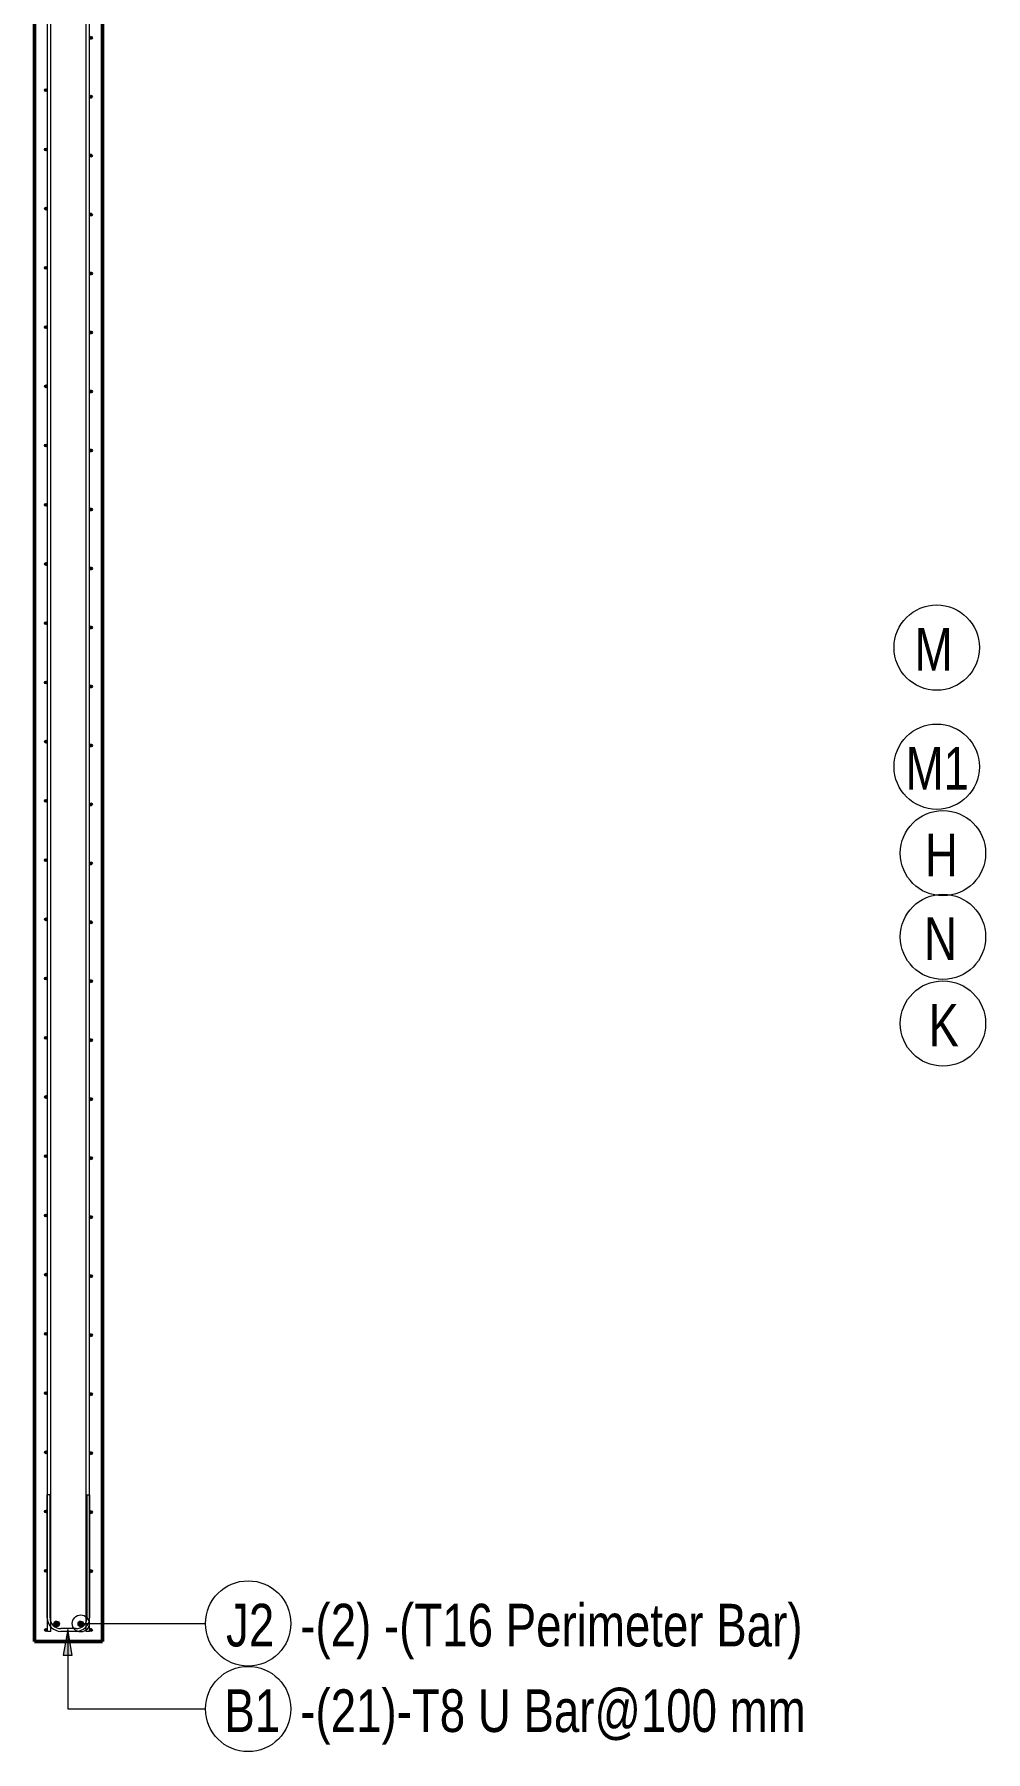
# Model space of a CAD drawing. Header units: millimetres. Extents: x 6720 to 22888, y -3063 to 10060.
# Drawn here: x 17448 to 20235, y -1718 to 3315 of the extents above; entities that cross this region are included whole.
import ezdxf

# ---------------------------------------------------------------- set-up
doc = ezdxf.new("R2010")
doc.units = ezdxf.units.MM
for name, color, linetype, lineweight in [('A-WALL', 113, 'Continuous', 25), ('S-RBAR', 171, 'Continuous', 18), ('S-RBAR-IDEN', 171, 'Continuous', 9)]:
    doc.layers.add(name, color=color, linetype=linetype, lineweight=lineweight)
doc.styles.add('Nirmala UI Semilight', font='NirmalaS.ttf', dxfattribs={"width": 0.8, "height": 125})

# ---------------------------------------------------------------- blocks, each defined once
blk = doc.blocks.new('M_Rebar Tag_rfa MARK - DOT 1 MM-794228-Elevation Right 1')
at = {"layer": 'S-RBAR-IDEN'}
blk.add_circle((11360.6, 7263.8), 125, dxfattribs=at)
blk = doc.blocks.new('M_Rebar Tag_rfa Dimension - ARROW-793927-Elevation Right 1')
at = {"layer": 'S-RBAR-IDEN'}
blk.add_circle((13540.2, 7800.7), 125, dxfattribs=at)
blk = doc.blocks.new('M_Rebar Tag_rfa MARK - ARROW-794226-Elevation Right 2')
at = {"layer": 'S-RBAR-IDEN'}
blk.add_circle((10317.4, 1169), 125, dxfattribs=at)
blk = doc.blocks.new('M_Rebar Tag_rfa Dimension - ARROW-793927-Elevation Right 2')
at = {"layer": 'S-RBAR-IDEN'}
blk.add_circle((10335.8, 915.5), 125, dxfattribs=at)

msp = doc.modelspace()

# ---------------------------------------------------------------- hatches: boundary and pattern name
at = {"layer": 'S-RBAR'}
for points in [[(17613.8, 3301.3), (17617.8, 3305.3), (17613.8, 3309.3), (17609.8, 3305.3)], [(17481.8, 3147.5), (17485.8, 3151.5), (17481.8, 3155.5), (17477.8, 3151.5)], [(17613.8, 3128.5), (17617.8, 3132.5), (17613.8, 3136.5), (17609.8, 3132.5)], [(17481.8, 2973.9), (17485.8, 2977.9), (17481.8, 2981.9), (17477.8, 2977.9)], [(17613.8, 2955.7), (17617.8, 2959.7), (17613.8, 2963.7), (17609.8, 2959.7)], [(17481.8, 2800.4), (17485.8, 2804.4), (17481.8, 2808.4), (17477.8, 2804.4)], [(17613.8, 2782.8), (17617.8, 2786.8), (17613.8, 2790.8), (17609.8, 2786.8)], [(17481.8, 2626.8), (17485.8, 2630.8), (17481.8, 2634.8), (17477.8, 2630.8)], [(17613.8, 2610), (17617.8, 2614), (17613.8, 2618), (17609.8, 2614)], [(17481.8, 2453.3), (17485.8, 2457.3), (17481.8, 2461.3), (17477.8, 2457.3)], [(17613.8, 2437.2), (17617.8, 2441.2), (17613.8, 2445.2), (17609.8, 2441.2)], [(17481.8, 2279.7), (17485.8, 2283.7), (17481.8, 2287.7), (17477.8, 2283.7)], [(17613.8, 2264.4), (17617.8, 2268.4), (17613.8, 2272.4), (17609.8, 2268.4)], [(17481.8, 2106.2), (17485.8, 2110.2), (17481.8, 2114.2), (17477.8, 2110.2)], [(17613.8, 2091.5), (17617.8, 2095.5), (17613.8, 2099.5), (17609.8, 2095.5)], [(17481.8, 1932.6), (17485.8, 1936.6), (17481.8, 1940.6), (17477.8, 1936.6)], [(17613.8, 1918.7), (17617.8, 1922.7), (17613.8, 1926.7), (17609.8, 1922.7)], [(17481.8, 1759), (17485.8, 1763), (17481.8, 1767), (17477.8, 1763)], [(17613.8, 1745.9), (17617.8, 1749.9), (17613.8, 1753.9), (17609.8, 1749.9)], [(17481.8, 1585.5), (17485.8, 1589.5), (17481.8, 1593.5), (17477.8, 1589.5)], [(17613.8, 1573.1), (17617.8, 1577.1), (17613.8, 1581.1), (17609.8, 1577.1)], [(17481.8, 1411.9), (17485.8, 1415.9), (17481.8, 1419.9), (17477.8, 1415.9)], [(17613.8, 1400.2), (17617.8, 1404.2), (17613.8, 1408.2), (17609.8, 1404.2)], [(17481.8, 1238.4), (17485.8, 1242.4), (17481.8, 1246.4), (17477.8, 1242.4)], [(17613.8, 1227.4), (17617.8, 1231.4), (17613.8, 1235.4), (17609.8, 1231.4)], [(17481.8, 1064.8), (17485.8, 1068.8), (17481.8, 1072.8), (17477.8, 1068.8)], [(17613.8, 1054.6), (17617.8, 1058.6), (17613.8, 1062.6), (17609.8, 1058.6)], [(17481.8, 891.3), (17485.8, 895.3), (17481.8, 899.3), (17477.8, 895.3)], [(17613.8, 881.7), (17617.8, 885.7), (17613.8, 889.7), (17609.8, 885.7)], [(17481.8, 717.7), (17485.8, 721.7), (17481.8, 725.7), (17477.8, 721.7)], [(17613.8, 708.9), (17617.8, 712.9), (17613.8, 716.9), (17609.8, 712.9)], [(17481.8, 544.1), (17485.8, 548.1), (17481.8, 552.1), (17477.8, 548.1)], [(17613.8, 536.1), (17617.8, 540.1), (17613.8, 544.1), (17609.8, 540.1)], [(17481.8, 370.6), (17485.8, 374.6), (17481.8, 378.6), (17477.8, 374.6)], [(17613.8, 363.3), (17617.8, 367.3), (17613.8, 371.3), (17609.8, 367.3)], [(17481.8, 197), (17485.8, 201), (17481.8, 205), (17477.8, 201)], [(17613.8, 190.4), (17617.8, 194.4), (17613.8, 198.4), (17609.8, 194.4)], [(17481.8, 23.5), (17485.8, 27.5), (17481.8, 31.5), (17477.8, 27.5)], [(17613.8, 17.6), (17617.8, 21.6), (17613.8, 25.6), (17609.8, 21.6)], [(17481.8, -150.1), (17485.8, -146.1), (17481.8, -142.1), (17477.8, -146.1)], [(17613.8, -155.2), (17617.8, -151.2), (17613.8, -147.2), (17609.8, -151.2)], [(17481.8, -323.7), (17485.8, -319.7), (17481.8, -315.7), (17477.8, -319.7)], [(17613.8, -328), (17617.8, -324), (17613.8, -320), (17609.8, -324)], [(17481.8, -497.2), (17485.8, -493.2), (17481.8, -489.2), (17477.8, -493.2)], [(17613.8, -500.9), (17617.8, -496.9), (17613.8, -492.9), (17609.8, -496.9)], [(17481.8, -670.8), (17485.8, -666.8), (17481.8, -662.8), (17477.8, -666.8)], [(17613.8, -673.7), (17617.8, -669.7), (17613.8, -665.7), (17609.8, -669.7)], [(17481.8, -844.3), (17485.8, -840.3), (17481.8, -836.3), (17477.8, -840.3)], [(17613.8, -846.5), (17617.8, -842.5), (17613.8, -838.5), (17609.8, -842.5)], [(17481.8, -1017.9), (17485.8, -1013.9), (17481.8, -1009.9), (17477.8, -1013.9)], [(17613.8, -1019.3), (17617.8, -1015.3), (17613.8, -1011.3), (17609.8, -1015.3)], [(17481.8, -1191.4), (17485.8, -1187.4), (17481.8, -1183.4), (17477.8, -1187.4)], [(17613.8, -1192.2), (17617.8, -1188.2), (17613.8, -1184.2), (17609.8, -1188.2)], [(17481.8, -1365), (17485.8, -1361), (17481.8, -1357), (17477.8, -1361)], [(17510.5, -1350.9), (17519.5, -1348), (17519.5, -1338.5), (17510.5, -1335.6), (17505, -1343.2)], [(17581.4, -1350.9), (17590.3, -1348), (17590.3, -1338.5), (17581.4, -1335.6), (17575.8, -1343.2)], [(17613.8, -1365), (17617.8, -1361), (17613.8, -1357), (17609.8, -1361)]]:
    msp.add_hatch(color=256, dxfattribs=at).paths.add_polyline_path(points)
h = msp.add_hatch(color=256, dxfattribs=at)
edge = h.paths.add_edge_path()
edge.add_arc((17613.8, 3305.3), 4, 0, 360)
h = msp.add_hatch(color=256, dxfattribs=at)
edge = h.paths.add_edge_path()
edge.add_arc((17481.8, 3151.5), 4, 0, 360)
h = msp.add_hatch(color=256, dxfattribs=at)
edge = h.paths.add_edge_path()
edge.add_arc((17613.8, 3132.5), 4, 0, 360)
h = msp.add_hatch(color=256, dxfattribs=at)
edge = h.paths.add_edge_path()
edge.add_arc((17481.8, 2977.9), 4, 0, 360)
h = msp.add_hatch(color=256, dxfattribs=at)
edge = h.paths.add_edge_path()
edge.add_arc((17613.8, 2959.7), 4, 0, 360)
h = msp.add_hatch(color=256, dxfattribs=at)
edge = h.paths.add_edge_path()
edge.add_arc((17481.8, 2804.4), 4, 0, 360)
h = msp.add_hatch(color=256, dxfattribs=at)
edge = h.paths.add_edge_path()
edge.add_arc((17613.8, 2786.8), 4, 0, 360)
h = msp.add_hatch(color=256, dxfattribs=at)
edge = h.paths.add_edge_path()
edge.add_arc((17481.8, 2630.8), 4, 0, 360)
h = msp.add_hatch(color=256, dxfattribs=at)
edge = h.paths.add_edge_path()
edge.add_arc((17613.8, 2614), 4, 0, 360)
h = msp.add_hatch(color=256, dxfattribs=at)
edge = h.paths.add_edge_path()
edge.add_arc((17481.8, 2457.3), 4, 0, 360)
h = msp.add_hatch(color=256, dxfattribs=at)
edge = h.paths.add_edge_path()
edge.add_arc((17613.8, 2441.2), 4, 0, 360)
h = msp.add_hatch(color=256, dxfattribs=at)
edge = h.paths.add_edge_path()
edge.add_arc((17481.8, 2283.7), 4, 0, 360)
h = msp.add_hatch(color=256, dxfattribs=at)
edge = h.paths.add_edge_path()
edge.add_arc((17613.8, 2268.4), 4, 0, 360)
h = msp.add_hatch(color=256, dxfattribs=at)
edge = h.paths.add_edge_path()
edge.add_arc((17481.8, 2110.2), 4, 0, 360)
h = msp.add_hatch(color=256, dxfattribs=at)
edge = h.paths.add_edge_path()
edge.add_arc((17613.8, 2095.5), 4, 0, 360)
h = msp.add_hatch(color=256, dxfattribs=at)
edge = h.paths.add_edge_path()
edge.add_arc((17481.8, 1936.6), 4, 0, 360)
h = msp.add_hatch(color=256, dxfattribs=at)
edge = h.paths.add_edge_path()
edge.add_arc((17613.8, 1922.7), 4, 0, 360)
h = msp.add_hatch(color=256, dxfattribs=at)
edge = h.paths.add_edge_path()
edge.add_arc((17481.8, 1763), 4, 0, 360)
h = msp.add_hatch(color=256, dxfattribs=at)
edge = h.paths.add_edge_path()
edge.add_arc((17613.8, 1749.9), 4, 0, 360)
h = msp.add_hatch(color=256, dxfattribs=at)
edge = h.paths.add_edge_path()
edge.add_arc((17481.8, 1589.5), 4, 0, 360)
h = msp.add_hatch(color=256, dxfattribs=at)
edge = h.paths.add_edge_path()
edge.add_arc((17613.8, 1577.1), 4, 0, 360)
h = msp.add_hatch(color=256, dxfattribs=at)
edge = h.paths.add_edge_path()
edge.add_arc((17481.8, 1415.9), 4, 0, 360)
h = msp.add_hatch(color=256, dxfattribs=at)
edge = h.paths.add_edge_path()
edge.add_arc((17613.8, 1404.2), 4, 0, 360)
h = msp.add_hatch(color=256, dxfattribs=at)
edge = h.paths.add_edge_path()
edge.add_arc((17481.8, 1242.4), 4, 0, 360)
h = msp.add_hatch(color=256, dxfattribs=at)
edge = h.paths.add_edge_path()
edge.add_arc((17613.8, 1231.4), 4, 0, 360)
h = msp.add_hatch(color=256, dxfattribs=at)
edge = h.paths.add_edge_path()
edge.add_arc((17481.8, 1068.8), 4, 0, 360)
h = msp.add_hatch(color=256, dxfattribs=at)
edge = h.paths.add_edge_path()
edge.add_arc((17613.8, 1058.6), 4, 0, 360)
h = msp.add_hatch(color=256, dxfattribs=at)
edge = h.paths.add_edge_path()
edge.add_arc((17481.8, 895.3), 4, 0, 360)
h = msp.add_hatch(color=256, dxfattribs=at)
edge = h.paths.add_edge_path()
edge.add_arc((17613.8, 885.7), 4, 0, 360)
h = msp.add_hatch(color=256, dxfattribs=at)
edge = h.paths.add_edge_path()
edge.add_arc((17481.8, 721.7), 4, 0, 360)
h = msp.add_hatch(color=256, dxfattribs=at)
edge = h.paths.add_edge_path()
edge.add_arc((17613.8, 712.9), 4, 0, 360)
h = msp.add_hatch(color=256, dxfattribs=at)
edge = h.paths.add_edge_path()
edge.add_arc((17481.8, 548.1), 4, 0, 360)
h = msp.add_hatch(color=256, dxfattribs=at)
edge = h.paths.add_edge_path()
edge.add_arc((17613.8, 540.1), 4, 0, 360)
h = msp.add_hatch(color=256, dxfattribs=at)
edge = h.paths.add_edge_path()
edge.add_arc((17481.8, 374.6), 4, 0, 360)
h = msp.add_hatch(color=256, dxfattribs=at)
edge = h.paths.add_edge_path()
edge.add_arc((17613.8, 367.3), 4, 0, 360)
h = msp.add_hatch(color=256, dxfattribs=at)
edge = h.paths.add_edge_path()
edge.add_arc((17481.8, 201), 4, 0, 360)
h = msp.add_hatch(color=256, dxfattribs=at)
edge = h.paths.add_edge_path()
edge.add_arc((17613.8, 194.4), 4, 0, 360)
h = msp.add_hatch(color=256, dxfattribs=at)
edge = h.paths.add_edge_path()
edge.add_arc((17481.8, 27.5), 4, 0, 360)
h = msp.add_hatch(color=256, dxfattribs=at)
edge = h.paths.add_edge_path()
edge.add_arc((17613.8, 21.6), 4, 0, 360)
h = msp.add_hatch(color=256, dxfattribs=at)
edge = h.paths.add_edge_path()
edge.add_arc((17481.8, -146.1), 4, 0, 360)
h = msp.add_hatch(color=256, dxfattribs=at)
edge = h.paths.add_edge_path()
edge.add_arc((17613.8, -151.2), 4, 0, 360)
h = msp.add_hatch(color=256, dxfattribs=at)
edge = h.paths.add_edge_path()
edge.add_arc((17481.8, -319.7), 4, 0, 360)
h = msp.add_hatch(color=256, dxfattribs=at)
edge = h.paths.add_edge_path()
edge.add_arc((17613.8, -324), 4, 0, 360)
h = msp.add_hatch(color=256, dxfattribs=at)
edge = h.paths.add_edge_path()
edge.add_arc((17481.8, -493.2), 4, 0, 360)
h = msp.add_hatch(color=256, dxfattribs=at)
edge = h.paths.add_edge_path()
edge.add_arc((17613.8, -496.9), 4, 0, 360)
h = msp.add_hatch(color=256, dxfattribs=at)
edge = h.paths.add_edge_path()
edge.add_arc((17481.8, -666.8), 4, 0, 360)
h = msp.add_hatch(color=256, dxfattribs=at)
edge = h.paths.add_edge_path()
edge.add_arc((17613.8, -669.7), 4, 0, 360)
h = msp.add_hatch(color=256, dxfattribs=at)
edge = h.paths.add_edge_path()
edge.add_arc((17481.8, -840.3), 4, 0, 360)
h = msp.add_hatch(color=256, dxfattribs=at)
edge = h.paths.add_edge_path()
edge.add_arc((17613.8, -842.5), 4, 0, 360)
h = msp.add_hatch(color=256, dxfattribs=at)
edge = h.paths.add_edge_path()
edge.add_arc((17481.8, -1013.9), 4, 0, 360)
h = msp.add_hatch(color=256, dxfattribs=at)
edge = h.paths.add_edge_path()
edge.add_arc((17613.8, -1015.3), 4, 0, 360)
h = msp.add_hatch(color=256, dxfattribs=at)
edge = h.paths.add_edge_path()
edge.add_arc((17481.8, -1187.4), 4, 0, 360)
h = msp.add_hatch(color=256, dxfattribs=at)
edge = h.paths.add_edge_path()
edge.add_arc((17613.8, -1188.2), 4, 0, 360)
h = msp.add_hatch(color=256, dxfattribs=at)
edge = h.paths.add_edge_path()
edge.add_arc((17481.8, -1361), 4, 0, 360)
h = msp.add_hatch(color=256, dxfattribs=at)
edge = h.paths.add_edge_path()
edge.add_arc((17513, -1343.2), 8, 0, 360)
h = msp.add_hatch(color=256, dxfattribs=at)
edge = h.paths.add_edge_path()
edge.add_arc((17583.8, -1343.2), 8, 0, 360)
h = msp.add_hatch(color=256, dxfattribs=at)
edge = h.paths.add_edge_path()
edge.add_arc((17613.8, -1361), 4, 0, 360)
at = {"layer": 'S-RBAR-IDEN'}
msp.add_hatch(color=256, dxfattribs=at).paths.add_polyline_path([(17545.7, -1359.7), (17532.4, -1434.7), (17558.9, -1434.7)])

# ---------------------------------------------------------------- linework, layer by layer
at = {"layer": 'A-WALL', "lineweight": 50}
for p, q in [((17447.8, 7060), (17447.8, -1395)), ((17647.8, -1395), (17647.8, 3650.1)), ((17447.8, -1395), (17647.8, -1395))]:
    msp.add_line(p, q, dxfattribs=at)
at = {"layer": 'S-RBAR'}
for p, q in [((17485.9, -1365), (17485.9, 7670)), ((17495.9, -1365), (17495.9, 7670)), ((17599.7, -1365), (17599.7, 7630)), ((17609.7, -1365), (17609.7, 7630)), ((17613.8, 3309.3), (17609.8, 3305.3)), ((17609.8, 3305.3), (17613.8, 3301.3)), ((17617.8, 3305.3), (17613.8, 3309.3)), ((17613.8, 3301.3), (17617.8, 3305.3)), ((17481.8, 3155.5), (17477.8, 3151.5)), ((17477.8, 3151.5), (17481.8, 3147.5)), ((17485.8, 3151.5), (17481.8, 3155.5)), ((17481.8, 3147.5), (17485.8, 3151.5)), ((17613.8, 3136.5), (17609.8, 3132.5)), ((17609.8, 3132.5), (17613.8, 3128.5)), ((17617.8, 3132.5), (17613.8, 3136.5)), ((17613.8, 3128.5), (17617.8, 3132.5)), ((17481.8, 2981.9), (17477.8, 2977.9)), ((17477.8, 2977.9), (17481.8, 2973.9)), ((17485.8, 2977.9), (17481.8, 2981.9)), ((17481.8, 2973.9), (17485.8, 2977.9)), ((17613.8, 2963.7), (17609.8, 2959.7)), ((17609.8, 2959.7), (17613.8, 2955.7)), ((17617.8, 2959.7), (17613.8, 2963.7)), ((17613.8, 2955.7), (17617.8, 2959.7)), ((17481.8, 2808.4), (17477.8, 2804.4)), ((17477.8, 2804.4), (17481.8, 2800.4)), ((17485.8, 2804.4), (17481.8, 2808.4)), ((17481.8, 2800.4), (17485.8, 2804.4)), ((17613.8, 2790.8), (17609.8, 2786.8)), ((17609.8, 2786.8), (17613.8, 2782.8)), ((17617.8, 2786.8), (17613.8, 2790.8)), ((17613.8, 2782.8), (17617.8, 2786.8)), ((17481.8, 2634.8), (17477.8, 2630.8)), ((17477.8, 2630.8), (17481.8, 2626.8)), ((17485.8, 2630.8), (17481.8, 2634.8)), ((17481.8, 2626.8), (17485.8, 2630.8)), ((17613.8, 2618), (17609.8, 2614)), ((17617.8, 2614), (17613.8, 2618)), ((17609.8, 2614), (17613.8, 2610)), ((17613.8, 2610), (17617.8, 2614)), ((17481.8, 2461.3), (17477.8, 2457.3)), ((17477.8, 2457.3), (17481.8, 2453.3)), ((17485.8, 2457.3), (17481.8, 2461.3)), ((17481.8, 2453.3), (17485.8, 2457.3)), ((17613.8, 2445.2), (17609.8, 2441.2)), ((17609.8, 2441.2), (17613.8, 2437.2)), ((17617.8, 2441.2), (17613.8, 2445.2)), ((17613.8, 2437.2), (17617.8, 2441.2)), ((17481.8, 2287.7), (17477.8, 2283.7)), ((17477.8, 2283.7), (17481.8, 2279.7)), ((17485.8, 2283.7), (17481.8, 2287.7)), ((17481.8, 2279.7), (17485.8, 2283.7)), ((17613.8, 2272.4), (17609.8, 2268.4)), ((17609.8, 2268.4), (17613.8, 2264.4)), ((17617.8, 2268.4), (17613.8, 2272.4)), ((17613.8, 2264.4), (17617.8, 2268.4)), ((17481.8, 2114.2), (17477.8, 2110.2)), ((17485.8, 2110.2), (17481.8, 2114.2)), ((17477.8, 2110.2), (17481.8, 2106.2)), ((17481.8, 2106.2), (17485.8, 2110.2)), ((17613.8, 2099.5), (17609.8, 2095.5)), ((17609.8, 2095.5), (17613.8, 2091.5)), ((17617.8, 2095.5), (17613.8, 2099.5)), ((17613.8, 2091.5), (17617.8, 2095.5)), ((17481.8, 1940.6), (17477.8, 1936.6)), ((17477.8, 1936.6), (17481.8, 1932.6)), ((17485.8, 1936.6), (17481.8, 1940.6)), ((17481.8, 1932.6), (17485.8, 1936.6)), ((17613.8, 1926.7), (17609.8, 1922.7)), ((17609.8, 1922.7), (17613.8, 1918.7)), ((17617.8, 1922.7), (17613.8, 1926.7)), ((17613.8, 1918.7), (17617.8, 1922.7)), ((17481.8, 1767), (17477.8, 1763)), ((17477.8, 1763), (17481.8, 1759)), ((17485.8, 1763), (17481.8, 1767)), ((17481.8, 1759), (17485.8, 1763)), ((17613.8, 1753.9), (17609.8, 1749.9)), ((17609.8, 1749.9), (17613.8, 1745.9)), ((17617.8, 1749.9), (17613.8, 1753.9)), ((17613.8, 1745.9), (17617.8, 1749.9)), ((17481.8, 1593.5), (17477.8, 1589.5)), ((17477.8, 1589.5), (17481.8, 1585.5)), ((17485.8, 1589.5), (17481.8, 1593.5)), ((17481.8, 1585.5), (17485.8, 1589.5)), ((17613.8, 1581.1), (17609.8, 1577.1)), ((17609.8, 1577.1), (17613.8, 1573.1)), ((17617.8, 1577.1), (17613.8, 1581.1)), ((17613.8, 1573.1), (17617.8, 1577.1)), ((17481.8, 1419.9), (17477.8, 1415.9)), ((17477.8, 1415.9), (17481.8, 1411.9)), ((17485.8, 1415.9), (17481.8, 1419.9)), ((17481.8, 1411.9), (17485.8, 1415.9)), ((17613.8, 1408.2), (17609.8, 1404.2)), ((17609.8, 1404.2), (17613.8, 1400.2)), ((17617.8, 1404.2), (17613.8, 1408.2)), ((17613.8, 1400.2), (17617.8, 1404.2)), ((17481.8, 1246.4), (17477.8, 1242.4)), ((17477.8, 1242.4), (17481.8, 1238.4)), ((17485.8, 1242.4), (17481.8, 1246.4)), ((17481.8, 1238.4), (17485.8, 1242.4)), ((17613.8, 1235.4), (17609.8, 1231.4)), ((17609.8, 1231.4), (17613.8, 1227.4)), ((17617.8, 1231.4), (17613.8, 1235.4)), ((17613.8, 1227.4), (17617.8, 1231.4)), ((17481.8, 1072.8), (17477.8, 1068.8)), ((17477.8, 1068.8), (17481.8, 1064.8)), ((17485.8, 1068.8), (17481.8, 1072.8)), ((17481.8, 1064.8), (17485.8, 1068.8)), ((17613.8, 1062.6), (17609.8, 1058.6)), ((17609.8, 1058.6), (17613.8, 1054.6)), ((17617.8, 1058.6), (17613.8, 1062.6)), ((17613.8, 1054.6), (17617.8, 1058.6)), ((17481.8, 899.3), (17477.8, 895.3)), ((17477.8, 895.3), (17481.8, 891.3)), ((17485.8, 895.3), (17481.8, 899.3)), ((17481.8, 891.3), (17485.8, 895.3)), ((17613.8, 889.7), (17609.8, 885.7)), ((17609.8, 885.7), (17613.8, 881.7)), ((17617.8, 885.7), (17613.8, 889.7)), ((17613.8, 881.7), (17617.8, 885.7)), ((17481.8, 725.7), (17477.8, 721.7)), ((17477.8, 721.7), (17481.8, 717.7)), ((17485.8, 721.7), (17481.8, 725.7)), ((17481.8, 717.7), (17485.8, 721.7)), ((17613.8, 716.9), (17609.8, 712.9)), ((17609.8, 712.9), (17613.8, 708.9)), ((17617.8, 712.9), (17613.8, 716.9)), ((17613.8, 708.9), (17617.8, 712.9)), ((17481.8, 552.1), (17477.8, 548.1)), ((17477.8, 548.1), (17481.8, 544.1)), ((17485.8, 548.1), (17481.8, 552.1)), ((17481.8, 544.1), (17485.8, 548.1)), ((17613.8, 544.1), (17609.8, 540.1)), ((17609.8, 540.1), (17613.8, 536.1)), ((17617.8, 540.1), (17613.8, 544.1)), ((17613.8, 536.1), (17617.8, 540.1)), ((17481.8, 378.6), (17477.8, 374.6)), ((17477.8, 374.6), (17481.8, 370.6)), ((17485.8, 374.6), (17481.8, 378.6)), ((17481.8, 370.6), (17485.8, 374.6)), ((17613.8, 371.3), (17609.8, 367.3)), ((17609.8, 367.3), (17613.8, 363.3)), ((17617.8, 367.3), (17613.8, 371.3)), ((17613.8, 363.3), (17617.8, 367.3)), ((17481.8, 205), (17477.8, 201)), ((17485.8, 201), (17481.8, 205)), ((17477.8, 201), (17481.8, 197)), ((17481.8, 197), (17485.8, 201)), ((17613.8, 198.4), (17609.8, 194.4)), ((17609.8, 194.4), (17613.8, 190.4)), ((17617.8, 194.4), (17613.8, 198.4)), ((17613.8, 190.4), (17617.8, 194.4)), ((17481.8, 31.5), (17477.8, 27.5)), ((17477.8, 27.5), (17481.8, 23.5)), ((17485.8, 27.5), (17481.8, 31.5)), ((17481.8, 23.5), (17485.8, 27.5)), ((17613.8, 25.6), (17609.8, 21.6)), ((17609.8, 21.6), (17613.8, 17.6)), ((17617.8, 21.6), (17613.8, 25.6)), ((17613.8, 17.6), (17617.8, 21.6)), ((17481.8, -142.1), (17477.8, -146.1)), ((17477.8, -146.1), (17481.8, -150.1)), ((17485.8, -146.1), (17481.8, -142.1)), ((17481.8, -150.1), (17485.8, -146.1)), ((17613.8, -147.2), (17609.8, -151.2)), ((17617.8, -151.2), (17613.8, -147.2)), ((17609.8, -151.2), (17613.8, -155.2)), ((17613.8, -155.2), (17617.8, -151.2)), ((17481.8, -315.7), (17477.8, -319.7)), ((17477.8, -319.7), (17481.8, -323.7)), ((17485.8, -319.7), (17481.8, -315.7)), ((17481.8, -323.7), (17485.8, -319.7)), ((17613.8, -320), (17609.8, -324)), ((17609.8, -324), (17613.8, -328)), ((17617.8, -324), (17613.8, -320)), ((17613.8, -328), (17617.8, -324)), ((17481.8, -489.2), (17477.8, -493.2)), ((17477.8, -493.2), (17481.8, -497.2)), ((17485.8, -493.2), (17481.8, -489.2)), ((17481.8, -497.2), (17485.8, -493.2)), ((17613.8, -492.9), (17609.8, -496.9)), ((17609.8, -496.9), (17613.8, -500.9)), ((17617.8, -496.9), (17613.8, -492.9)), ((17613.8, -500.9), (17617.8, -496.9)), ((17481.8, -662.8), (17477.8, -666.8)), ((17477.8, -666.8), (17481.8, -670.8)), ((17485.8, -666.8), (17481.8, -662.8)), ((17481.8, -670.8), (17485.8, -666.8)), ((17613.8, -665.7), (17609.8, -669.7)), ((17609.8, -669.7), (17613.8, -673.7)), ((17617.8, -669.7), (17613.8, -665.7)), ((17613.8, -673.7), (17617.8, -669.7)), ((17481.8, -836.3), (17477.8, -840.3)), ((17477.8, -840.3), (17481.8, -844.3)), ((17485.8, -840.3), (17481.8, -836.3)), ((17481.8, -844.3), (17485.8, -840.3)), ((17613.8, -838.5), (17609.8, -842.5)), ((17609.8, -842.5), (17613.8, -846.5)), ((17617.8, -842.5), (17613.8, -838.5)), ((17613.8, -846.5), (17617.8, -842.5)), ((17493.8, -965), (17485.8, -965)), ((17485.8, -1325), (17485.8, -965)), ((17493.8, -1325), (17493.8, -965)), ((17601.8, -965), (17601.8, -1325)), ((17601.8, -965), (17609.8, -965)), ((17609.8, -965), (17609.8, -1325)), ((17481.8, -1009.9), (17477.8, -1013.9)), ((17477.8, -1013.9), (17481.8, -1017.9)), ((17485.8, -1013.9), (17481.8, -1009.9)), ((17481.8, -1017.9), (17485.8, -1013.9)), ((17613.8, -1011.3), (17609.8, -1015.3)), ((17609.8, -1015.3), (17613.8, -1019.3)), ((17617.8, -1015.3), (17613.8, -1011.3)), ((17613.8, -1019.3), (17617.8, -1015.3)), ((17481.8, -1183.4), (17477.8, -1187.4)), ((17477.8, -1187.4), (17481.8, -1191.4)), ((17485.8, -1187.4), (17481.8, -1183.4)), ((17481.8, -1191.4), (17485.8, -1187.4)), ((17613.8, -1184.2), (17609.8, -1188.2)), ((17609.8, -1188.2), (17613.8, -1192.2)), ((17617.8, -1188.2), (17613.8, -1184.2)), ((17613.8, -1192.2), (17617.8, -1188.2)), ((17481.8, -1357), (17477.8, -1361)), ((17485.8, -1361), (17481.8, -1357)), ((17510.5, -1335.6), (17505, -1343.2)), ((17505, -1343.2), (17510.5, -1350.9)), ((17519.5, -1338.5), (17510.5, -1335.6)), ((17510.5, -1350.9), (17519.5, -1348)), ((17519.5, -1348), (17519.5, -1338.5)), ((17569.8, -1357), (17525.8, -1357)), ((17581.4, -1335.6), (17575.8, -1343.2)), ((17575.8, -1343.2), (17581.4, -1350.9)), ((17590.3, -1338.5), (17581.4, -1335.6)), ((17581.4, -1350.9), (17590.3, -1348)), ((17590.3, -1348), (17590.3, -1338.5)), ((17613.8, -1357), (17609.8, -1361)), ((17617.8, -1361), (17613.8, -1357)), ((17477.8, -1361), (17481.8, -1365)), ((17481.8, -1365), (17485.8, -1361)), ((17495.9, -1365), (17485.9, -1365)), ((17569.8, -1365), (17525.8, -1365)), ((17609.7, -1365), (17599.7, -1365)), ((17609.8, -1361), (17613.8, -1365)), ((17613.8, -1365), (17617.8, -1361))]:
    msp.add_line(p, q, dxfattribs=at)
for centre, radius in [((17613.8, 3305.3), 4), ((17481.8, 3151.5), 4), ((17613.8, 3132.5), 4), ((17481.8, 2977.9), 4), ((17613.8, 2959.7), 4), ((17481.8, 2804.4), 4), ((17613.8, 2786.8), 4), ((17481.8, 2630.8), 4), ((17613.8, 2614), 4), ((17481.8, 2457.3), 4), ((17613.8, 2441.2), 4), ((17481.8, 2283.7), 4), ((17613.8, 2268.4), 4), ((17481.8, 2110.2), 4), ((17613.8, 2095.5), 4), ((17481.8, 1936.6), 4), ((17613.8, 1922.7), 4), ((17481.8, 1763), 4), ((17613.8, 1749.9), 4), ((17481.8, 1589.5), 4), ((17613.8, 1577.1), 4), ((17481.8, 1415.9), 4), ((17613.8, 1404.2), 4), ((17481.8, 1242.4), 4), ((17613.8, 1231.4), 4), ((17481.8, 1068.8), 4), ((17613.8, 1058.6), 4), ((17481.8, 895.3), 4), ((17613.8, 885.7), 4), ((17481.8, 721.7), 4), ((17613.8, 712.9), 4), ((17481.8, 548.1), 4), ((17613.8, 540.1), 4), ((17481.8, 374.6), 4), ((17613.8, 367.3), 4), ((17481.8, 201), 4), ((17613.8, 194.4), 4), ((17481.8, 27.5), 4), ((17613.8, 21.6), 4), ((17481.8, -146.1), 4), ((17613.8, -151.2), 4), ((17481.8, -319.7), 4), ((17613.8, -324), 4), ((17481.8, -493.2), 4), ((17613.8, -496.9), 4), ((17481.8, -666.8), 4), ((17613.8, -669.7), 4), ((17481.8, -840.3), 4), ((17613.8, -842.5), 4), ((17481.8, -1013.9), 4), ((17613.8, -1015.3), 4), ((17481.8, -1187.4), 4), ((17613.8, -1188.2), 4), ((17481.8, -1361), 4), ((17513, -1343.2), 8), ((17583.8, -1343.2), 8), ((17613.8, -1361), 4)]:
    msp.add_circle(centre, radius, dxfattribs=at)
for centre, radius, start, end in [((17525.8, -1325), 40, 180, 270), ((17525.8, -1325), 32, 180, 270), ((17569.8, -1325), 32, 270, 0), ((17569.8, -1325), 40, 270, 0)]:
    msp.add_arc(centre, radius, start, end, dxfattribs=at)
at = {"layer": 'S-RBAR-IDEN'}
for p, q in [((17583.7, -1341.8), (17949.2, -1341.8)), ((17545.7, -1359.7), (17532.4, -1434.7)), ((17558.9, -1434.7), (17545.7, -1359.7)), ((17545.7, -1359.7), (17545.7, -1592.5)), ((17532.4, -1434.7), (17558.9, -1434.7)), ((17545.7, -1592.5), (17949.2, -1592.5))]:
    msp.add_line(p, q, dxfattribs=at)
msp.add_circle((17583.7, -1341.8), 25, dxfattribs=at)

# ---------------------------------------------------------------- block references
for name, p in [('M_Rebar Tag_rfa MARK - ARROW-794226-Elevation Right 2', (9773.9, 349)), ('M_Rebar Tag_rfa MARK - ARROW-794226-Elevation Right 2', (9773.9, 0)), ('M_Rebar Tag_rfa Dimension - ARROW-793927-Elevation Right 2', (9773.9, 0)), ('M_Rebar Tag_rfa MARK - ARROW-794226-Elevation Right 2', (9792.3, -498.7)), ('M_Rebar Tag_rfa MARK - ARROW-794226-Elevation Right 2', (9792.3, -752.6)), ('M_Rebar Tag_rfa MARK - DOT 1 MM-794228-Elevation Right 1', (6713.6, -8605.6)), ('M_Rebar Tag_rfa Dimension - ARROW-793927-Elevation Right 1', (4534, -9393.2))]:
    msp.add_blockref(name, p, dxfattribs=at)

# ---------------------------------------------------------------- texts
at = {"layer": 'S-RBAR-IDEN', "char_height": 125, "attachment_point": 1, "style": 'Nirmala UI Semilight'}
for s, insert, width in [('M', (20026.5, 1575.6), 147.51), ('M1', (20000.1, 1226.6), 211.645), ('H', (20056.7, 973.1), 118.65), ('N', (20054.1, 727.9), 125.063), ('K', (20067.3, 474), 92.996), ('J2', (18009.4, -1284.2), 147.51), ('-(2) -(T16 Perimeter Bar)', (18226.9, -1284.2), 1747.679), ('B1', (18004.2, -1534.9), 160.337), ('-(21)-T8 U Bar@100 mm', (18226.9, -1534.9), 1750.885)]:
    msp.add_mtext(s, dxfattribs=dict(at, insert=insert, width=width))

doc.saveas('drawing.dxf')
